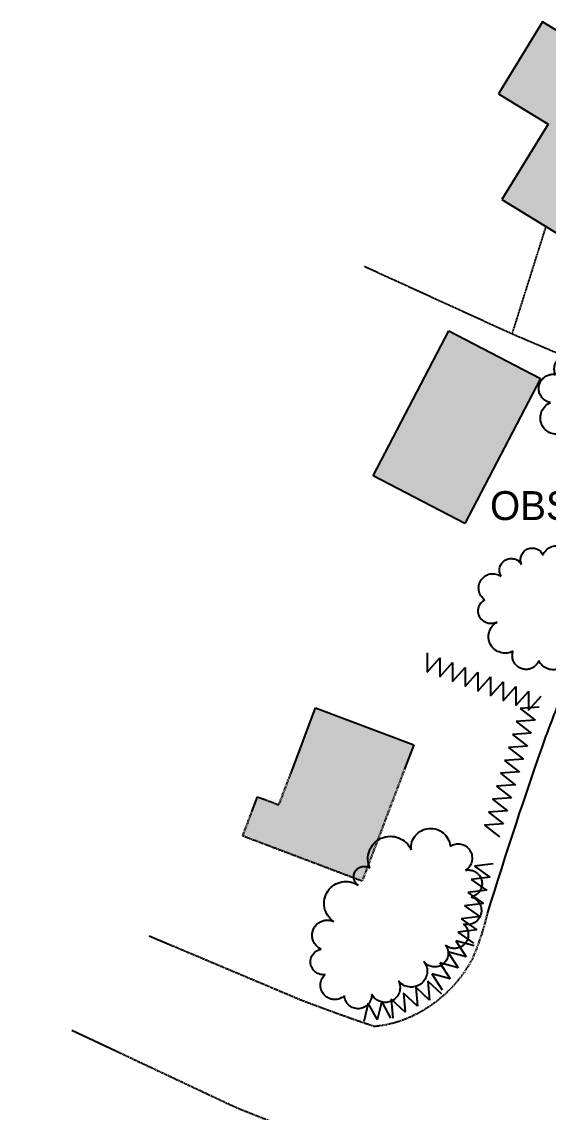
# Model space of a CAD drawing. Header units: feet. Extents: x 1024280 to 1029256, y 89370 to 94536.
# Drawn here: x 1027177.9 to 1027323.5, y 92536.5 to 92838.2 of the extents above; entities that cross this region are included whole.
import ezdxf
from ezdxf.enums import TextEntityAlignment as Align

# ---------------------------------------------------------------- set-up
doc = ezdxf.new("R2010")
doc.units = ezdxf.units.FT
doc.header["$MEASUREMENT"] = 0
for name, pattern in [('HIDDEN', [0.375, 0.25, -0.125]), ('HIDDEN2', [0.1875, 0.125, -0.0625]), ('LTP600', [100, 100, 0]), ('LTP602', [100, 100, 0])]:
    doc.linetypes.add(name, pattern=pattern)
for name, color, linetype in [('BLDG_OBS', 11, 'HIDDEN'), ('BUILDING', 11, 'Continuous'), ('E6BUH', 9, 'Continuous'), ('HEDGE', 9, 'LTP602'), ('OBFENCE', 10, 'HIDDEN2'), ('OBS_PAVE', 10, 'HIDDEN'), ('PAVED_RD', 10, 'Continuous'), ('TEXT', 9, 'Continuous'), ('TREELINE', 9, 'LTP600')]:
    doc.layers.add(name, color=color, linetype=linetype)

# ---------------------------------------------------------------- blocks, each defined once
blk = doc.blocks.new('HEDGE')
for p, q in [((-0.376953, 0.365234), (0, -0.617188)), ((0, -0.617188), (0.378906, 0.365234))]:
    blk.add_line(p, q)

msp = doc.modelspace()

# ---------------------------------------------------------------- hatches: boundary and pattern name
at = {"layer": 'E6BUH', "linetype": 'Continuous'}
h = msp.add_hatch(dxfattribs=at)
h.set_pattern_fill('ANSI36', color=256, scale=20, angle=345, style=0)
h.paths.add_polyline_path([(1027283.89, 92631.71), (1027272.06, 92600.45), (1027239.04, 92612.94), (1027241.68, 92619.92), (1027243.16, 92623.82), (1027244.65, 92623.25), (1027249.07, 92621.58), (1027252.32, 92630.15), (1027259.22, 92648.4), (1027286.33, 92638.14)])
h.paths.add_polyline_path([(1027192.89, 92385.94), (1027184.3, 92351.46), (1027210.47, 92344.94), (1027220.07, 92383.45), (1027225.09, 92403.59), (1027225.13, 92403.74), (1027201.66, 92409.59), (1027198.95, 92410.26)])
h.paths.add_polyline_path([(1027177.95, 92490.9), (1027179.46, 92493.9), (1027189.74, 92514.43), (1027204.33, 92507.13), (1027205.77, 92510.01), (1027235.18, 92495.29), (1027221.95, 92468.86), (1027178.41, 92490.67)])
h.paths.add_polyline_path([(1027300.49, 92699.39), (1027275.13, 92712.58), (1027296.01, 92752.73), (1027321.37, 92739.55)])
h.paths.add_polyline_path([(1027337.05, 92827.66), (1027337.62, 92828.59), (1027321.98, 92838.18), (1027309.8, 92818.3), (1027323.49, 92809.91), (1027310.69, 92789.01), (1027337.07, 92772.84), (1027361.49, 92812.68)])
h.paths.add_polyline_path([(1027467.67, 92702.69), (1027442.25, 92716.07), (1027460.11, 92750.01), (1027485.53, 92736.63)])
h.paths.add_polyline_path([(1027423.37, 92618.97), (1027397.45, 92632.47), (1027417.98, 92671.9), (1027443.9, 92658.41)])
h.paths.add_polyline_path([(1027395.5, 92541.15), (1027368.42, 92548.3), (1027380.72, 92594.86), (1027407.8, 92587.71)])
h.paths.add_polyline_path([(1027347.4, 92463.22), (1027373.59, 92453.33), (1027391.1, 92499.71), (1027364.91, 92509.6)])
h.paths.add_polyline_path([(1027339.75, 92418.66), (1027329.39, 92370.15), (1027359.26, 92363.77), (1027364.1, 92386.42), (1027379.64, 92383.1), (1027385.16, 92408.96)])
h.paths.add_polyline_path([(1027320.05, 92318.12), (1027316.5, 92319.05), (1027324.18, 92348.08), (1027352.23, 92340.66), (1027351.66, 92338.48), (1027362.99, 92335.48), (1027357.42, 92314.4), (1027345.89, 92317.46), (1027338.55, 92289.72), (1027314.24, 92296.15)])

# ---------------------------------------------------------------- linework, layer by layer
at = {"layer": 'BLDG_OBS', "flags": 128}
for points in [[(1027283.89, 92631.71), (1027272.06, 92600.45), (1027239.04, 92612.94), (1027241.68, 92619.92)], [(1027244.65, 92623.25), (1027249.07, 92621.58), (1027252.32, 92630.15)]]:
    msp.add_lwpolyline(points, dxfattribs=at)
at = {"layer": 'BUILDING'}
for p, q in [((1027321.98, 92838.18), (1027309.8, 92818.3)), ((1027337.62, 92828.59), (1027321.98, 92838.18)), ((1027309.8, 92818.3), (1027323.49, 92809.91)), ((1027323.49, 92809.91), (1027310.69, 92789.01)), ((1027310.69, 92789.01), (1027337.07, 92772.84)), ((1027275.13, 92712.58), (1027296.01, 92752.73)), ((1027296.01, 92752.73), (1027321.37, 92739.55)), ((1027321.37, 92739.55), (1027300.49, 92699.39)), ((1027300.49, 92699.39), (1027275.13, 92712.58)), ((1027252.32, 92630.15), (1027259.22, 92648.4)), ((1027259.22, 92648.4), (1027286.33, 92638.14)), ((1027286.33, 92638.14), (1027283.89, 92631.71)), ((1027241.68, 92619.92), (1027243.16, 92623.82)), ((1027243.16, 92623.82), (1027244.65, 92623.25))]:
    msp.add_line(p, q, dxfattribs=at)
at = {"layer": 'OBFENCE', "flags": 128}
for points in [[(1027322.86, 92781.55), (1027313.48, 92751.83)], [(1027334.31, 92742.95), (1027333.11, 92743.47), (1027313.48, 92751.83), (1027272.68, 92770.47)]]:
    msp.add_lwpolyline(points, dxfattribs=at)
at = {"layer": 'OBS_PAVE', "flags": 128}
for points in [[(1027306.74, 92591.75, -0.045598), (1027302.49, 92578.86, -0.146948), (1027287.8, 92564.06, -0.105629), (1027275.41, 92560.24, -0.009101), (1027255.35, 92567.45), (1027219.48, 92582.57)], [(1027268.09, 92433.84, -0.000949), (1027275.44, 92469.71, -0.000813), (1027278.7, 92485.05, 0.057822), (1027281.95, 92500.39, 0.072486), (1027280.37, 92513.66, 0.092764), (1027271.6, 92524.35, 0.094843), (1027254.17, 92531.18, -0.008452), (1027236.74, 92538), (1027203.95, 92553.43)]]:
    msp.add_lwpolyline(points, format="xyb", dxfattribs=at)
at = {"layer": 'PAVED_RD', "flags": 128}
msp.add_lwpolyline([(1027327.65, 92652.99, 0.00258), (1027322.82, 92640.49, 0.009875), (1027306.74, 92591.75)], format="xyb", dxfattribs=at)
for points in [[(1027219.48, 92582.57), (1027213.15, 92585.23)], [(1027203.95, 92553.43), (1027191.79, 92559.15)]]:
    msp.add_lwpolyline(points, dxfattribs=at)
at = {"layer": 'TREELINE', "flags": 128}
for points in [[(1027335.49, 92743.63, -1), (1027344.6, 92746.59, -1), (1027350.95, 92748.65, -1), (1027356.88, 92743.05, -1), (1027357.98, 92735.62, -1), (1027355.18, 92727.77, -1), (1027348.22, 92722.76, -1), (1027340.44, 92719.92, -1), (1027332.96, 92720.37, -1), (1027327.66, 92724.42, -1), (1027324.18, 92732.85, -1), (1027325.55, 92740.62, -1), (1027332.46, 92743.71, -1), (1027335.49, 92743.63)], [(1027316.14, 92688.07, -1), (1027322.12, 92690.64, -1), (1027329.58, 92687.98, -1), (1027331.9, 92680.16, -1), (1027330.1, 92671.6, -1), (1027328.66, 92664.72, -1), (1027320.94, 92661.52, -1), (1027313.84, 92664.1, -1), (1027309.41, 92672.13, -1), (1027306, 92678.3, -1), (1027310.48, 92684.8, -1), (1027316.14, 92688.07, -1), (1027316.14, 92688.07)], [(1027274.22, 92604.06, -1), (1027285.63, 92609.16, -1), (1027296.4, 92610.15, -1), (1027300.7, 92603.49, -1), (1027302.22, 92596.1, -1), (1027300.09, 92588.58, -1), (1027295.15, 92582.74, -1), (1027289.17, 92578.22, -1), (1027282.14, 92572.9, -1), (1027274.73, 92569.2, -1), (1027267.16, 92568.73, -1), (1027261.87, 92574.62, -1), (1027260.77, 92581.62, -1), (1027264.2, 92589.33, -1), (1027271, 92599.32, -1), (1027274.22, 92604.06)]]:
    msp.add_lwpolyline(points, format="xyb", close=True, dxfattribs=at)

# ---------------------------------------------------------------- block references
at = {"layer": 'HEDGE', "yscale": 5, "zscale": 5}
for p, xscale, rotation in [((1027291.15, 92661.2), 4.999999999997689, 339.2949200000534), ((1027294.66, 92659.88), 4.999999999997689, 339.2949200000534), ((1027298.17, 92658.55), 4.999999999997689, 339.2949200000534), ((1027301.67, 92657.23), 4.999999999997689, 339.2949200000534), ((1027305.18, 92655.9), 4.999999999997689, 339.2949200000534), ((1027308.69, 92654.57), 4.999999999997689, 339.2949200000534), ((1027312.2, 92653.25), 4.999999999997689, 339.2949200000534), ((1027315.71, 92651.92), 4.999999999997689, 339.2949200000534), ((1027319.21, 92650.6), 4.999999999997689, 339.2949200000534), ((1027318.77, 92647.33), 5.000000000005686, 253.0154889998658), ((1027317.67, 92643.74), 5.000000000005686, 253.0154889998658), ((1027316.57, 92640.16), 5.000000000005686, 253.0154889998658), ((1027315.48, 92636.57), 5.000000000005686, 253.0154889998658), ((1027314.38, 92632.98), 5.000000000005686, 253.0154889998658), ((1027313.29, 92629.4), 5.000000000005686, 253.0154889998658), ((1027312.19, 92625.81), 5.000000000005686, 253.0154889998658), ((1027311.1, 92622.22), 5.000000000005686, 253.0154889998658), ((1027310, 92618.64), 5.000000000005686, 253.0154889998658), ((1027308.91, 92615.05), 5.000000000005686, 253.0154889998658), ((1027306.12, 92603.82), 4.9999999999888, 255.9676550001959), ((1027305.21, 92600.19), 4.9999999999888, 255.9676550001959), ((1027304.3, 92596.55), 4.9999999999888, 255.9676550001959), ((1027303.39, 92592.91), 4.9999999999888, 255.9676550001959), ((1027302.48, 92589.27), 4.9999999999888, 255.9676550001959), ((1027301.57, 92585.63), 4.9999999999888, 255.9676550001959), ((1027300.44, 92582.1), 4.99999999996882, 233.9546200004733), ((1027298.23, 92579.07), 4.99999999996882, 233.9546200004733), ((1027296.03, 92576.04), 4.99999999996882, 233.9546200004733), ((1027293.82, 92573), 4.99999999996882, 233.9546200004733), ((1027288.24, 92568.33), 4.999999999996682, 206.0618670001063), ((1027291.61, 92569.98), 4.999999999996682, 206.0618670001063), ((1027281.5, 92565.04), 4.999999999996682, 206.0618670001063), ((1027284.87, 92566.69), 4.999999999996682, 206.0618670001063), ((1027274.18, 92563.66), 5.000000000046741, 187.6815899998445), ((1027277.9, 92564.16), 5.000000000046741, 187.6815899998445)]:
    msp.add_blockref('HEDGE', p, dxfattribs=dict(at, xscale=xscale, rotation=rotation))

# ---------------------------------------------------------------- texts
at = {"layer": 'TEXT'}
msp.add_text('OBSCURED', height=8, dxfattribs=at).set_placement((1027337.77, 92704.35), align=Align.MIDDLE_CENTER)

doc.saveas('drawing.dxf')
